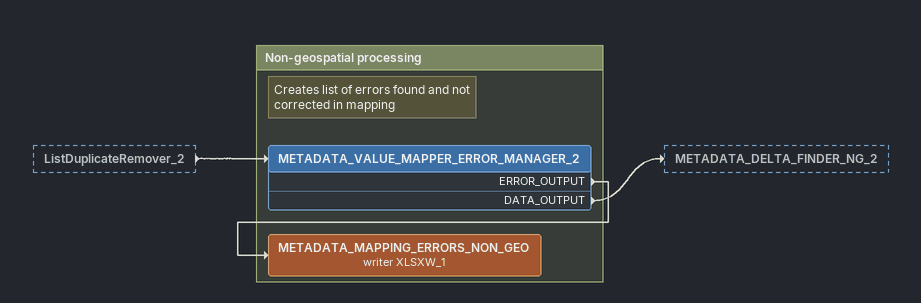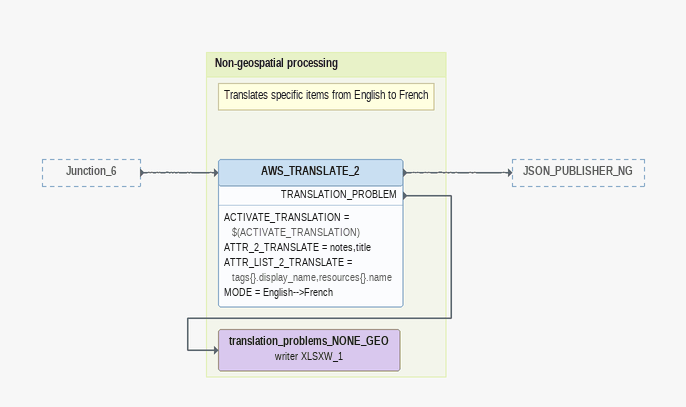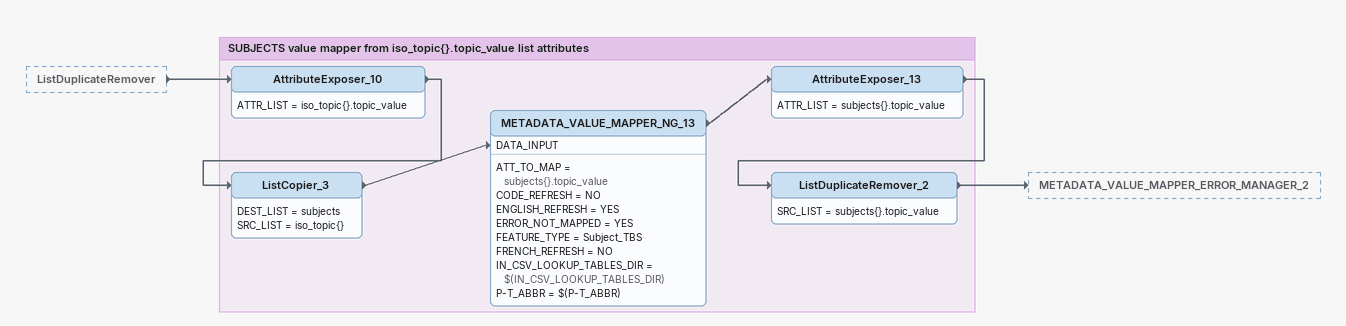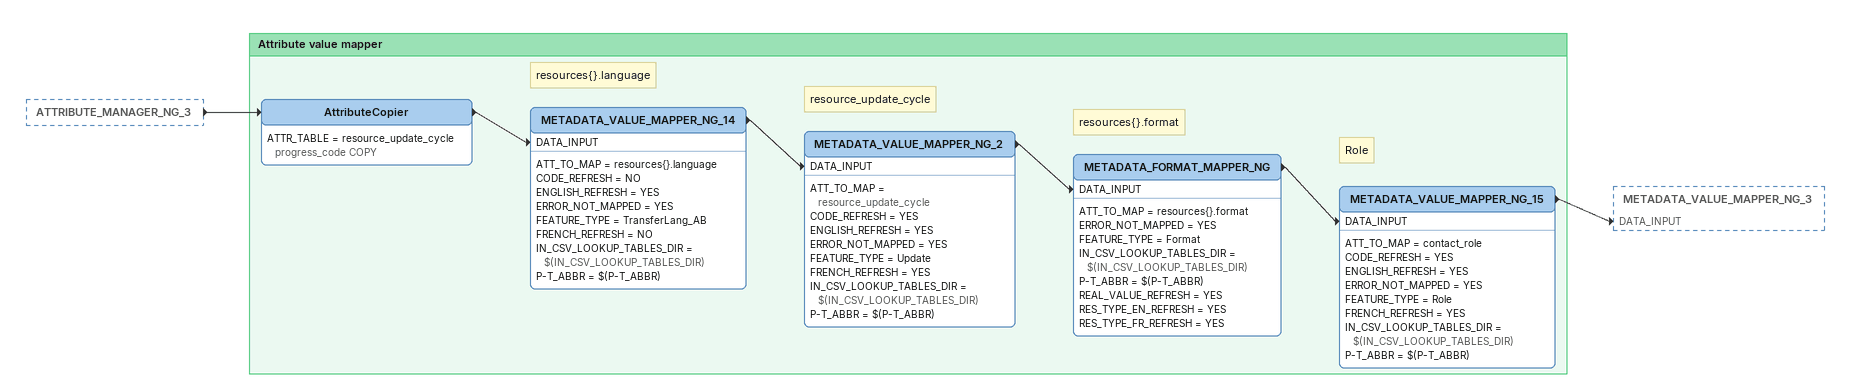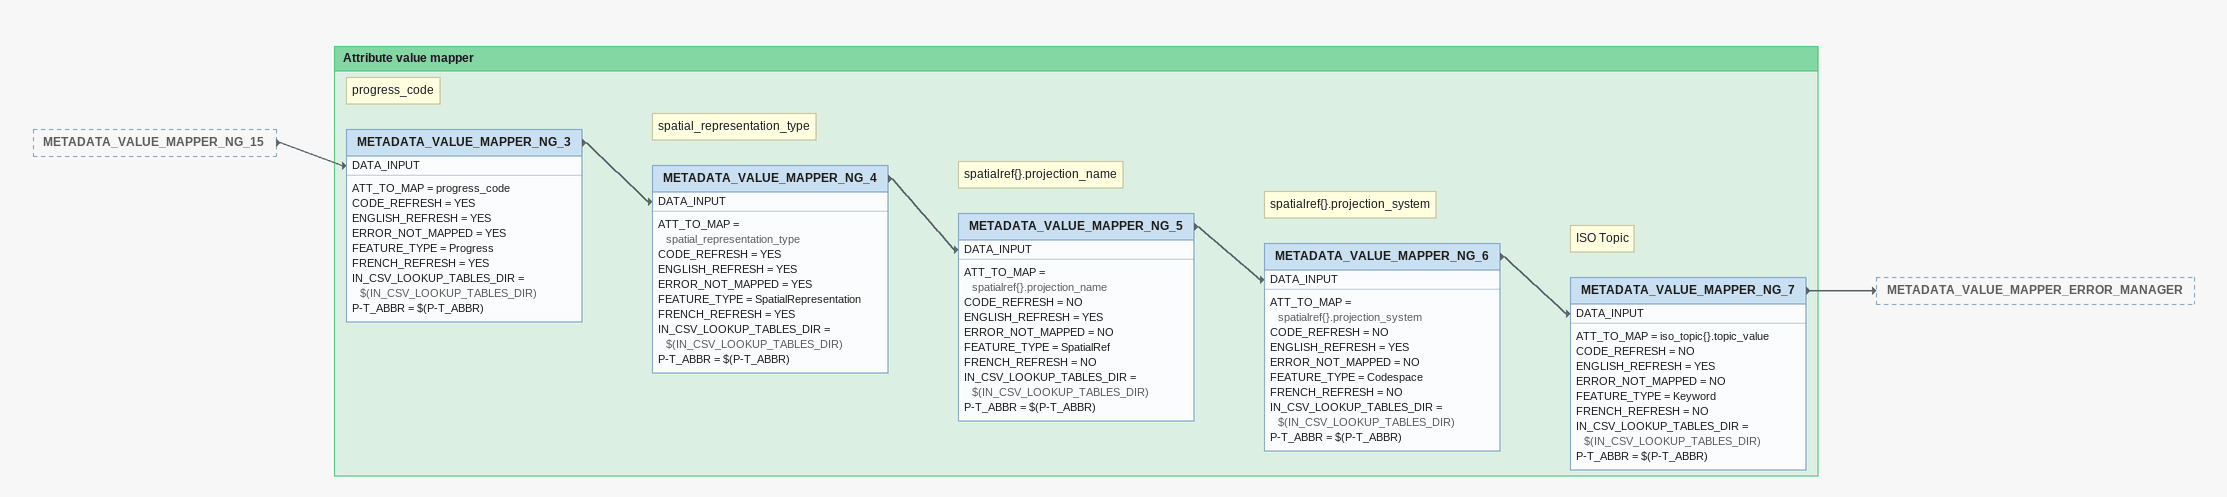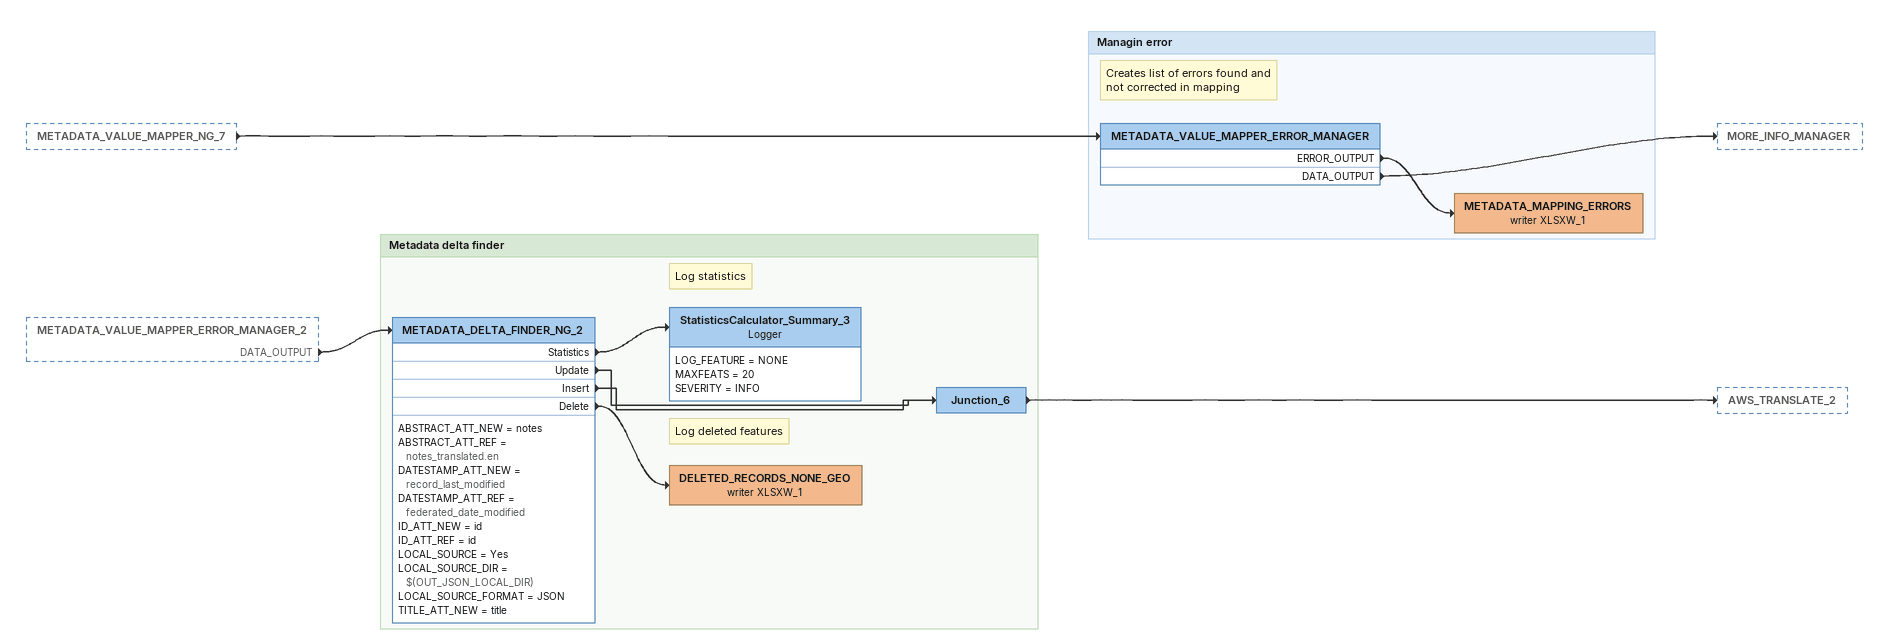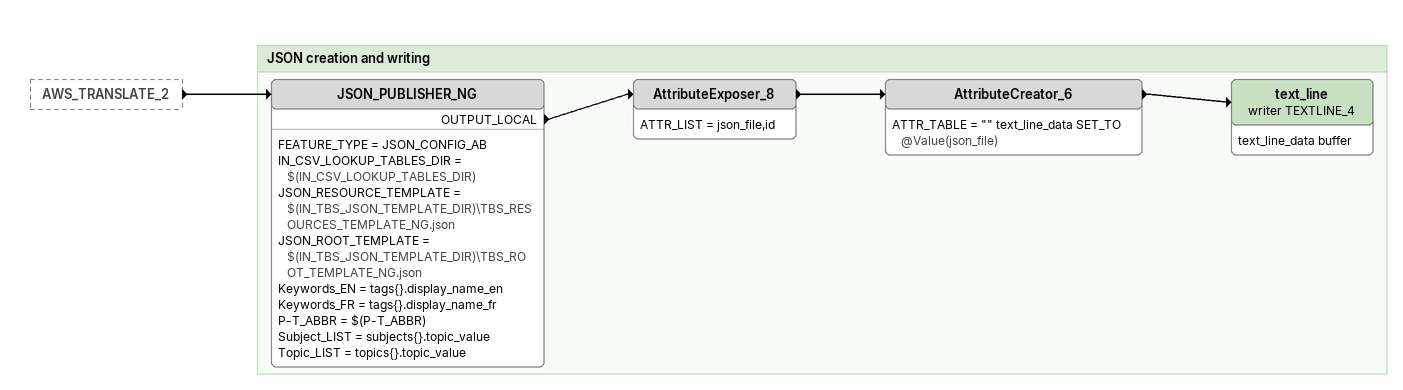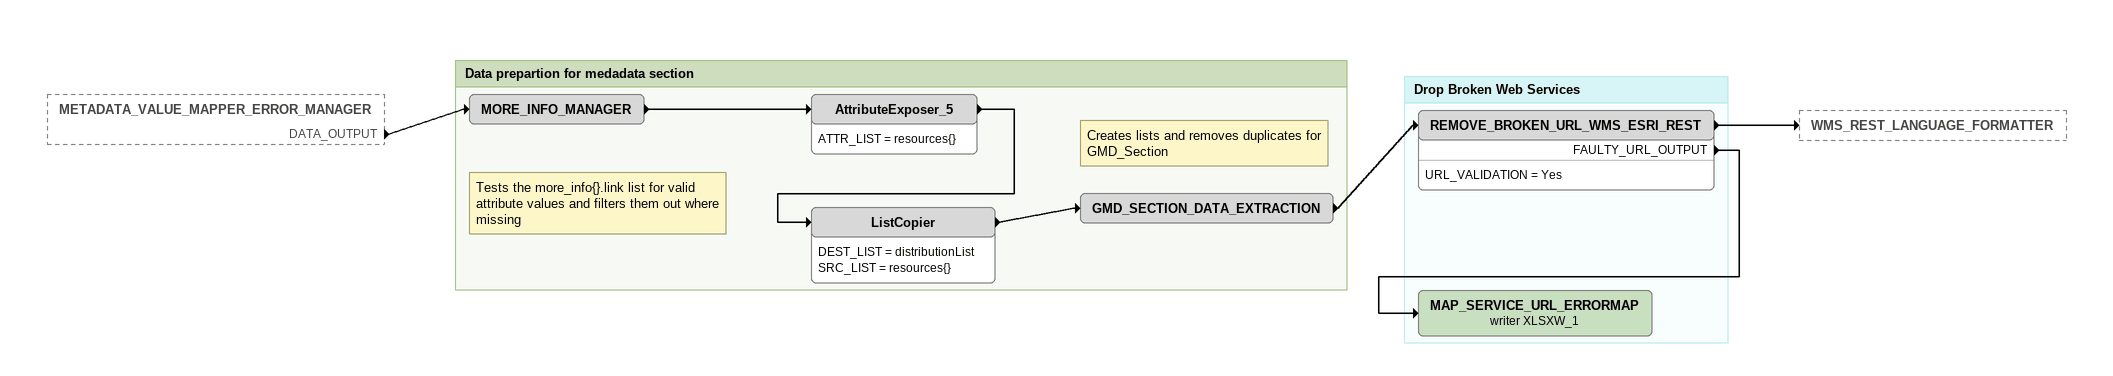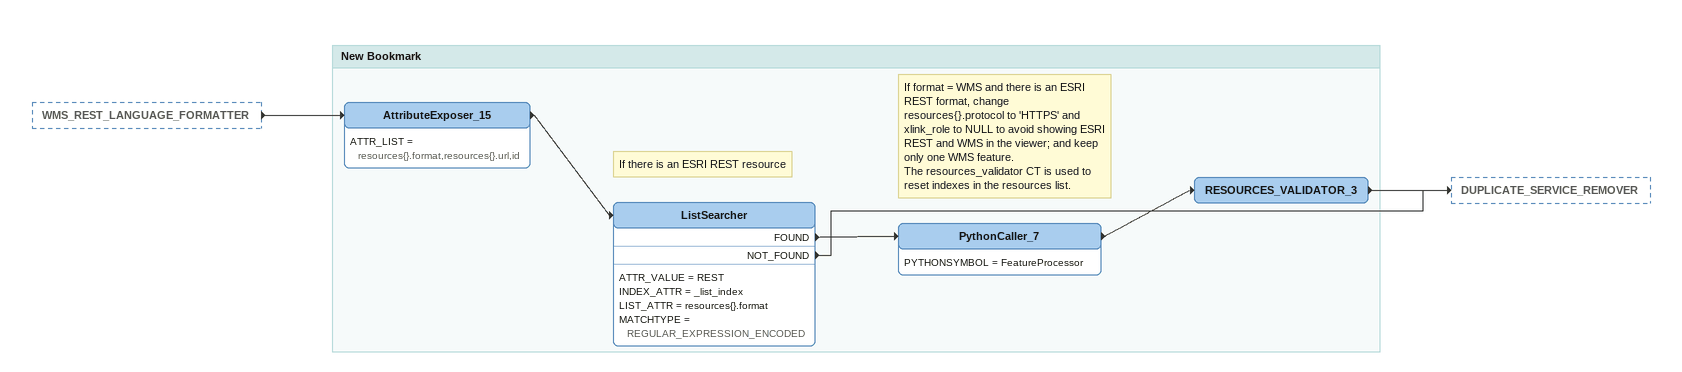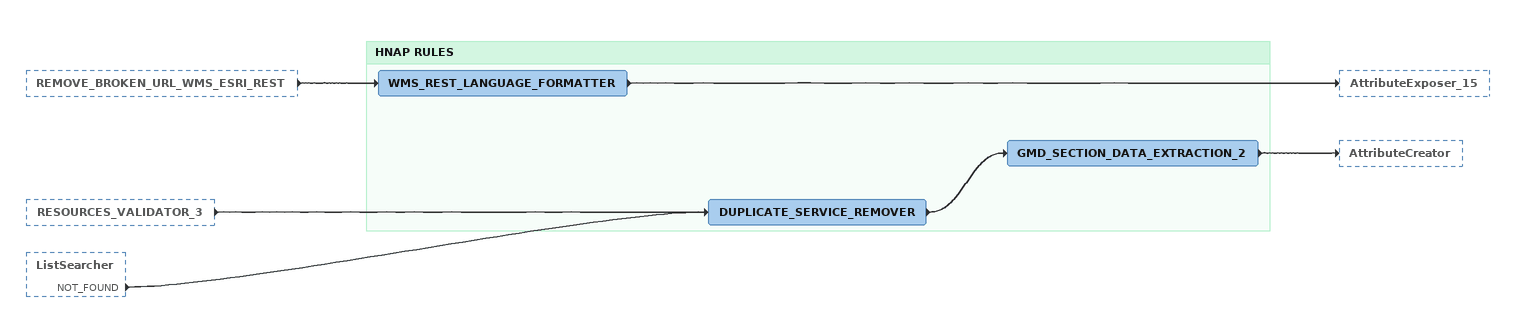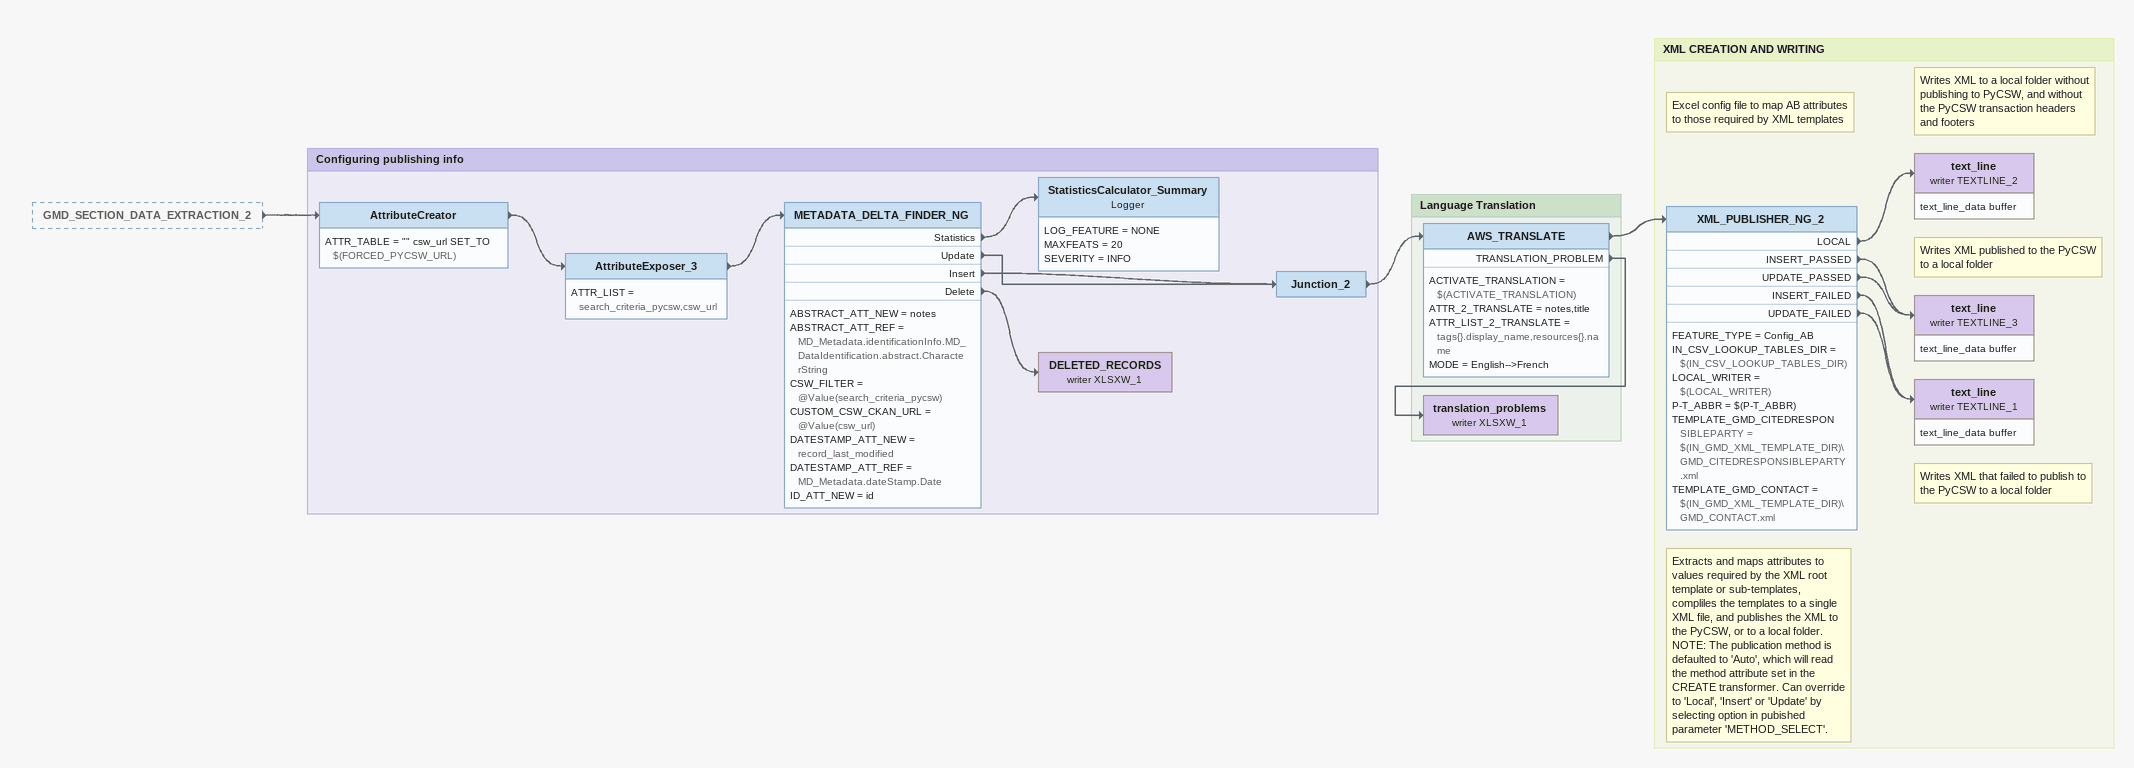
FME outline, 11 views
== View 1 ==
ListDuplicateRemover_2 [outside]
    -> METADATA_VALUE_MAPPER_ERROR_MANAGER_2

Bookmark: Non-geospatial processing
Note: Creates list of errors found and not corrected in mapping
METADATA_VALUE_MAPPER_ERROR_MANAGER_2
    ERROR_OUTPUT -> METADATA_MAPPING_ERRORS_NON_GEO (writer XLSXW_1)
    DATA_OUTPUT -> METADATA_DELTA_FINDER_NG_2
METADATA_MAPPING_ERRORS_NON_GEO (writer XLSXW_1)

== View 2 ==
Junction_6 [outside]
    -> AWS_TRANSLATE_2

Bookmark: Non-geospatial processing
Note: Translates specific items from English to French
AWS_TRANSLATE_2
    ACTIVATE_TRANSLATION = $(ACTIVATE_TRANSLATION)
    ATTR_2_TRANSLATE = notes,title
    ATTR_LIST_2_TRANSLATE = tags{}.display_name,resources{}.name
    MODE = English-->French
    -> JSON_PUBLISHER_NG
    TRANSLATION_PROBLEM -> translation_problems_NONE_GEO (writer XLSXW_1)
translation_problems_NONE_GEO (writer XLSXW_1)

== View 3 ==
ListDuplicateRemover [outside]
    -> AttributeExposer_10

Bookmark: SUBJECTS value mapper from iso_topic{}.topic_value list attributes
AttributeExposer_10
    ATTR_LIST = iso_topic{}.topic_value
    -> ListCopier_3
ListCopier_3
    DEST_LIST = subjects
    SRC_LIST = iso_topic{}
    -> METADATA_VALUE_MAPPER_NG_13 [DATA_INPUT]
METADATA_VALUE_MAPPER_NG_13
    ATT_TO_MAP = subjects{}.topic_value
    CODE_REFRESH = NO
    ENGLISH_REFRESH = YES
    ERROR_NOT_MAPPED = YES
    FEATURE_TYPE = Subject_TBS
    FRENCH_REFRESH = NO
    IN_CSV_LOOKUP_TABLES_DIR = $(IN_CSV_LOOKUP_TABLES_DIR)
    P-T_ABBR = $(P-T_ABBR)
    -> AttributeExposer_13
AttributeExposer_13
    ATTR_LIST = subjects{}.topic_value
    -> ListDuplicateRemover_2
ListDuplicateRemover_2
    SRC_LIST = subjects{}.topic_value
    -> METADATA_VALUE_MAPPER_ERROR_MANAGER_2

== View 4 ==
ATTRIBUTE_MANAGER_NG_3 [outside]
    -> AttributeCopier

Bookmark: Attribute value mapper
AttributeCopier
    ATTR_TABLE = resource_update_cycle progress_code COPY
    -> METADATA_VALUE_MAPPER_NG_14 [DATA_INPUT]
Note: resources{}.language
METADATA_VALUE_MAPPER_NG_14
    ATT_TO_MAP = resources{}.language
    CODE_REFRESH = NO
    ENGLISH_REFRESH = YES
    ERROR_NOT_MAPPED = YES
    FEATURE_TYPE = TransferLang_AB
    FRENCH_REFRESH = NO
    IN_CSV_LOOKUP_TABLES_DIR = $(IN_CSV_LOOKUP_TABLES_DIR)
    P-T_ABBR = $(P-T_ABBR)
    -> METADATA_VALUE_MAPPER_NG_2 [DATA_INPUT]
Note: resource_update_cycle
METADATA_VALUE_MAPPER_NG_2
    ATT_TO_MAP = resource_update_cycle
    CODE_REFRESH = YES
    ENGLISH_REFRESH = YES
    ERROR_NOT_MAPPED = YES
    FEATURE_TYPE = Update
    FRENCH_REFRESH = YES
    IN_CSV_LOOKUP_TABLES_DIR = $(IN_CSV_LOOKUP_TABLES_DIR)
    P-T_ABBR = $(P-T_ABBR)
    -> METADATA_FORMAT_MAPPER_NG [DATA_INPUT]
Note: resources{}.format
METADATA_FORMAT_MAPPER_NG
    ATT_TO_MAP = resources{}.format
    ERROR_NOT_MAPPED = YES
    FEATURE_TYPE = Format
    IN_CSV_LOOKUP_TABLES_DIR = $(IN_CSV_LOOKUP_TABLES_DIR)
    P-T_ABBR = $(P-T_ABBR)
    REAL_VALUE_REFRESH = YES
    RES_TYPE_EN_REFRESH = YES
    RES_TYPE_FR_REFRESH = YES
    -> METADATA_VALUE_MAPPER_NG_15 [DATA_INPUT]
Note: Role
METADATA_VALUE_MAPPER_NG_15
    ATT_TO_MAP = contact_role
    CODE_REFRESH = YES
    ENGLISH_REFRESH = YES
    ERROR_NOT_MAPPED = YES
    FEATURE_TYPE = Role
    FRENCH_REFRESH = YES
    IN_CSV_LOOKUP_TABLES_DIR = $(IN_CSV_LOOKUP_TABLES_DIR)
    P-T_ABBR = $(P-T_ABBR)
    -> METADATA_VALUE_MAPPER_NG_3 [DATA_INPUT]

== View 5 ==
METADATA_VALUE_MAPPER_NG_15 [outside]
    -> METADATA_VALUE_MAPPER_NG_3 [DATA_INPUT]

Bookmark: Attribute value mapper
Note: progress_code
METADATA_VALUE_MAPPER_NG_3
    ATT_TO_MAP = progress_code
    CODE_REFRESH = YES
    ENGLISH_REFRESH = YES
    ERROR_NOT_MAPPED = YES
    FEATURE_TYPE = Progress
    FRENCH_REFRESH = YES
    IN_CSV_LOOKUP_TABLES_DIR = $(IN_CSV_LOOKUP_TABLES_DIR)
    P-T_ABBR = $(P-T_ABBR)
    -> METADATA_VALUE_MAPPER_NG_4 [DATA_INPUT]
Note: spatial_representation_type
METADATA_VALUE_MAPPER_NG_4
    ATT_TO_MAP = spatial_representation_type
    CODE_REFRESH = YES
    ENGLISH_REFRESH = YES
    ERROR_NOT_MAPPED = YES
    FEATURE_TYPE = SpatialRepresentation
    FRENCH_REFRESH = YES
    IN_CSV_LOOKUP_TABLES_DIR = $(IN_CSV_LOOKUP_TABLES_DIR)
    P-T_ABBR = $(P-T_ABBR)
    -> METADATA_VALUE_MAPPER_NG_5 [DATA_INPUT]
Note: spatialref{}.projection_name
METADATA_VALUE_MAPPER_NG_5
    ATT_TO_MAP = spatialref{}.projection_name
    CODE_REFRESH = NO
    ENGLISH_REFRESH = YES
    ERROR_NOT_MAPPED = NO
    FEATURE_TYPE = SpatialRef
    FRENCH_REFRESH = NO
    IN_CSV_LOOKUP_TABLES_DIR = $(IN_CSV_LOOKUP_TABLES_DIR)
    P-T_ABBR = $(P-T_ABBR)
    -> METADATA_VALUE_MAPPER_NG_6 [DATA_INPUT]
Note: spatialref{}.projection_system
METADATA_VALUE_MAPPER_NG_6
    ATT_TO_MAP = spatialref{}.projection_system
    CODE_REFRESH = NO
    ENGLISH_REFRESH = YES
    ERROR_NOT_MAPPED = NO
    FEATURE_TYPE = Codespace
    FRENCH_REFRESH = NO
    IN_CSV_LOOKUP_TABLES_DIR = $(IN_CSV_LOOKUP_TABLES_DIR)
    P-T_ABBR = $(P-T_ABBR)
    -> METADATA_VALUE_MAPPER_NG_7 [DATA_INPUT]
Note: ISO Topic
METADATA_VALUE_MAPPER_NG_7
    ATT_TO_MAP = iso_topic{}.topic_value
    CODE_REFRESH = NO
    ENGLISH_REFRESH = YES
    ERROR_NOT_MAPPED = NO
    FEATURE_TYPE = Keyword
    FRENCH_REFRESH = NO
    IN_CSV_LOOKUP_TABLES_DIR = $(IN_CSV_LOOKUP_TABLES_DIR)
    P-T_ABBR = $(P-T_ABBR)
    -> METADATA_VALUE_MAPPER_ERROR_MANAGER

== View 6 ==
METADATA_VALUE_MAPPER_NG_7 [outside]
    -> METADATA_VALUE_MAPPER_ERROR_MANAGER
METADATA_VALUE_MAPPER_ERROR_MANAGER_2 [outside]
    DATA_OUTPUT -> METADATA_DELTA_FINDER_NG_2

Bookmark: Managin error
Note: Creates list of errors found and not corrected in mapping
METADATA_VALUE_MAPPER_ERROR_MANAGER
    ERROR_OUTPUT -> METADATA_MAPPING_ERRORS (writer XLSXW_1)
    DATA_OUTPUT -> MORE_INFO_MANAGER
METADATA_MAPPING_ERRORS (writer XLSXW_1)

Bookmark: Metadata delta finder
METADATA_DELTA_FINDER_NG_2
    ABSTRACT_ATT_NEW = notes
    ABSTRACT_ATT_REF = notes_translated.en
    DATESTAMP_ATT_NEW = record_last_modified
    DATESTAMP_ATT_REF = federated_date_modified
    ID_ATT_NEW = id
    ID_ATT_REF = id
    LOCAL_SOURCE = Yes
    LOCAL_SOURCE_DIR = $(OUT_JSON_LOCAL_DIR)
    LOCAL_SOURCE_FORMAT = JSON
    TITLE_ATT_NEW = title
    Statistics -> StatisticsCalculator_Summary_3
    Update -> Junction_6
    Insert -> Junction_6
    Delete -> DELETED_RECORDS_NONE_GEO (writer XLSXW_1)
Note: Log statistics
StatisticsCalculator_Summary_3: Logger
    LOG_FEATURE = NONE
    MAXFEATS = 20
    SEVERITY = INFO
Junction_6
    -> AWS_TRANSLATE_2
Note: Log deleted features
DELETED_RECORDS_NONE_GEO (writer XLSXW_1)

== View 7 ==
AWS_TRANSLATE_2 [outside]
    -> JSON_PUBLISHER_NG

Bookmark: JSON creation and writing
JSON_PUBLISHER_NG
    FEATURE_TYPE = JSON_CONFIG_AB
    IN_CSV_LOOKUP_TABLES_DIR = $(IN_CSV_LOOKUP_TABLES_DIR)
    JSON_RESOURCE_TEMPLATE = $(IN_TBS_JSON_TEMPLATE_DIR)\TBS_RESOURCES_TEMPLATE_NG.json
    JSON_ROOT_TEMPLATE = $(IN_TBS_JSON_TEMPLATE_DIR)\TBS_ROOT_TEMPLATE_NG.json
    Keywords_EN = tags{}.display_name_en
    Keywords_FR = tags{}.display_name_fr
    P-T_ABBR = $(P-T_ABBR)
    Subject_LIST = subjects{}.topic_value
    Topic_LIST = topics{}.topic_value
    OUTPUT_LOCAL -> AttributeExposer_8
AttributeExposer_8
    ATTR_LIST = json_file,id
    -> AttributeCreator_6
AttributeCreator_6
    ATTR_TABLE = "" text_line_data SET_TO @Value(json_file)
    -> text_line (writer TEXTLINE_4)
text_line (writer TEXTLINE_4)
    attributes: text_line_data buffer

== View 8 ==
METADATA_VALUE_MAPPER_ERROR_MANAGER [outside]
    DATA_OUTPUT -> MORE_INFO_MANAGER

Bookmark: Data prepartion for medadata section
Note: Tests the more_info{}.link list for valid attribute values and filters them out where missing
MORE_INFO_MANAGER
    -> AttributeExposer_5
AttributeExposer_5
    ATTR_LIST = resources{}
    -> ListCopier
ListCopier
    DEST_LIST = distributionList
    SRC_LIST = resources{}
    -> GMD_SECTION_DATA_EXTRACTION
Note: Creates lists and removes duplicates for GMD_Section
GMD_SECTION_DATA_EXTRACTION
    -> REMOVE_BROKEN_URL_WMS_ESRI_REST

Bookmark: Drop Broken Web Services
REMOVE_BROKEN_URL_WMS_ESRI_REST
    URL_VALIDATION = Yes
    -> WMS_REST_LANGUAGE_FORMATTER
    FAULTY_URL_OUTPUT -> MAP_SERVICE_URL_ERRORMAP (writer XLSXW_1)
MAP_SERVICE_URL_ERRORMAP (writer XLSXW_1)

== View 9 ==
WMS_REST_LANGUAGE_FORMATTER [outside]
    -> AttributeExposer_15

Bookmark: New Bookmark
AttributeExposer_15
    ATTR_LIST = resources{}.format,resources{}.url,id
    -> ListSearcher
Note: If there is an ESRI REST resource
ListSearcher
    ATTR_VALUE = REST
    INDEX_ATTR = _list_index
    LIST_ATTR = resources{}.format
    MATCHTYPE = REGULAR_EXPRESSION_ENCODED
    FOUND -> PythonCaller_7
    NOT_FOUND -> DUPLICATE_SERVICE_REMOVER
Note: If format = WMS and there is an ESRI REST format, change resources{}.protocol to 'HTTPS' and xlink_role to NULL to avoid showing ESRI REST and WMS in the viewer; and keep only one WMS feature. / The resources_validator CT is used to reset indexes in the resources list.
PythonCaller_7
    PYTHONSYMBOL = FeatureProcessor
    -> RESOURCES_VALIDATOR_3
RESOURCES_VALIDATOR_3
    -> DUPLICATE_SERVICE_REMOVER

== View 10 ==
REMOVE_BROKEN_URL_WMS_ESRI_REST [outside]
    -> WMS_REST_LANGUAGE_FORMATTER
RESOURCES_VALIDATOR_3 [outside]
    -> DUPLICATE_SERVICE_REMOVER
ListSearcher [outside]
    NOT_FOUND -> DUPLICATE_SERVICE_REMOVER

Bookmark: HNAP RULES
WMS_REST_LANGUAGE_FORMATTER
    -> AttributeExposer_15
DUPLICATE_SERVICE_REMOVER
    -> GMD_SECTION_DATA_EXTRACTION_2
GMD_SECTION_DATA_EXTRACTION_2
    -> AttributeCreator

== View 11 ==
GMD_SECTION_DATA_EXTRACTION_2 [outside]
    -> AttributeCreator

Bookmark: Configuring publishing info
AttributeCreator
    ATTR_TABLE = "" csw_url SET_TO $(FORCED_PYCSW_URL)
    -> AttributeExposer_3
AttributeExposer_3
    ATTR_LIST = search_criteria_pycsw,csw_url
    -> METADATA_DELTA_FINDER_NG
METADATA_DELTA_FINDER_NG
    ABSTRACT_ATT_NEW = notes
    ABSTRACT_ATT_REF = MD_Metadata.identificationInfo.MD_DataIdentification.abstract.CharacterString
    CSW_FILTER = @Value(search_criteria_pycsw)
    CUSTOM_CSW_CKAN_URL = @Value(csw_url)
    DATESTAMP_ATT_NEW = record_last_modified
    DATESTAMP_ATT_REF = MD_Metadata.dateStamp.Date
    ID_ATT_NEW = id
    Statistics -> StatisticsCalculator_Summary
    Update -> Junction_2
    Insert -> Junction_2
    Delete -> DELETED_RECORDS (writer XLSXW_1)
StatisticsCalculator_Summary: Logger
    LOG_FEATURE = NONE
    MAXFEATS = 20
    SEVERITY = INFO
Junction_2
    -> AWS_TRANSLATE
DELETED_RECORDS (writer XLSXW_1)

Bookmark: Language Translation
AWS_TRANSLATE
    ACTIVATE_TRANSLATION = $(ACTIVATE_TRANSLATION)
    ATTR_2_TRANSLATE = notes,title
    ATTR_LIST_2_TRANSLATE = tags{}.display_name,resources{}.name
    MODE = English-->French
    -> XML_PUBLISHER_NG_2
    TRANSLATION_PROBLEM -> translation_problems (writer XLSXW_1)
translation_problems (writer XLSXW_1)

Bookmark: XML CREATION AND WRITING
Note: Extracts and maps attributes to values required by the XML root template or sub-templates, compliles the templates to a single XML file, and publishes the XML to the PyCSW, or to a local folder. / NOTE: The publication method is defaulted to 'Auto', which will read the method attribute set in the CREATE transformer. Can override to 'Local', 'Insert' or 'Update' by selecting option in pubished parameter 'METHOD_SELECT'.
Note: Excel config file to map AB attributes to those required by XML templates
XML_PUBLISHER_NG_2
    FEATURE_TYPE = Config_AB
    IN_CSV_LOOKUP_TABLES_DIR = $(IN_CSV_LOOKUP_TABLES_DIR)
    LOCAL_WRITER = $(LOCAL_WRITER)
    P-T_ABBR = $(P-T_ABBR)
    TEMPLATE_GMD_CITEDRESPONSIBLEPARTY = $(IN_GMD_XML_TEMPLATE_DIR)\GMD_CITEDRESPONSIBLEPARTY.xml
    TEMPLATE_GMD_CONTACT = $(IN_GMD_XML_TEMPLATE_DIR)\GMD_CONTACT.xml
    LOCAL -> text_line (writer TEXTLINE_2)
    INSERT_PASSED -> text_line (writer TEXTLINE_3)
    UPDATE_PASSED -> text_line (writer TEXTLINE_3)
    INSERT_FAILED -> text_line (writer TEXTLINE_1)
    UPDATE_FAILED -> text_line (writer TEXTLINE_1)
Note: Writes XML to a local folder without publishing to PyCSW, and without the PyCSW transaction headers and footers
text_line (writer TEXTLINE_2)
    attributes: text_line_data buffer
Note: Writes XML published to the PyCSW to a local folder
text_line (writer TEXTLINE_3)
    attributes: text_line_data buffer
Note: Writes XML that failed to publish to the PyCSW to a local folder
text_line (writer TEXTLINE_1)
    attributes: text_line_data buffer
